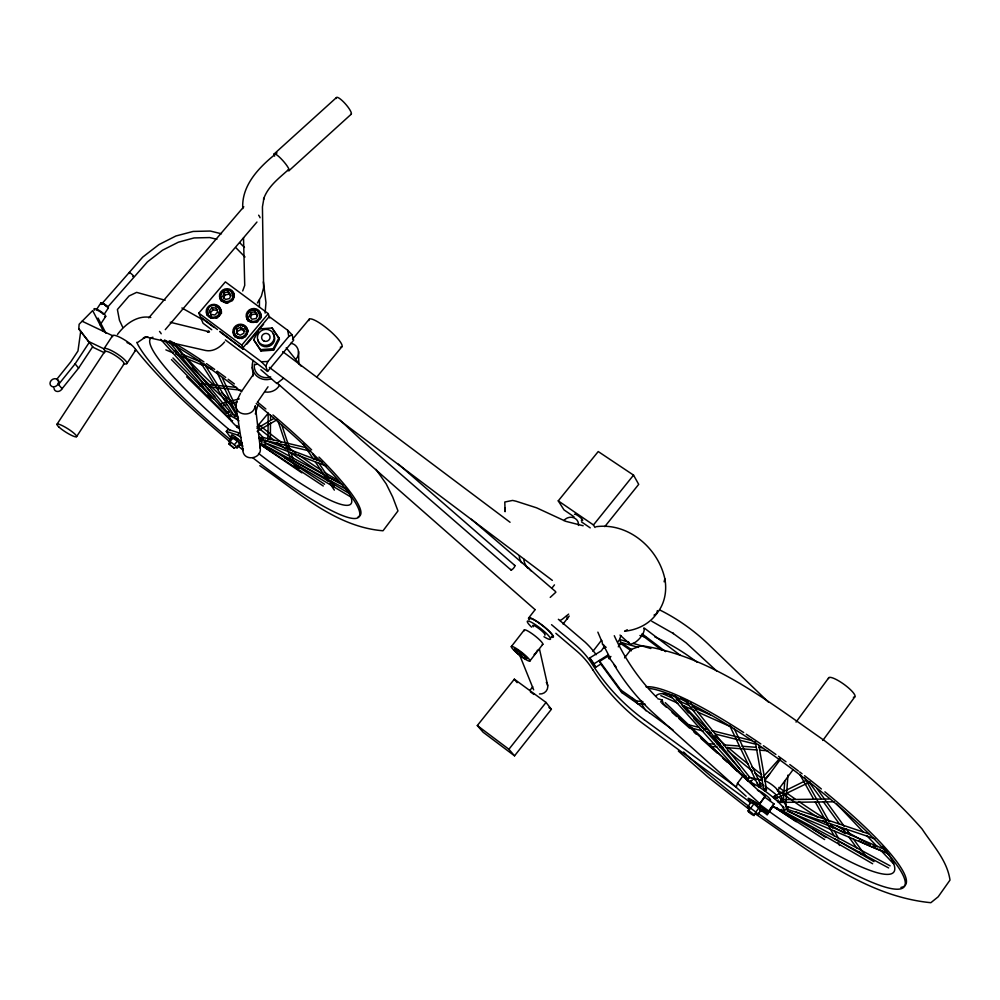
<?xml version="1.0" encoding="UTF-8"?>
<svg xmlns="http://www.w3.org/2000/svg" width="1000" height="1000" viewBox="0 0 1000 1000"><rect width="100%" height="100%" fill="white"/><g stroke="black" fill="none" stroke-linecap="round" stroke-linejoin="round"><path stroke-width="1.5" d="M268 439.35L268.175 413.137M270.338 439.8L270.487 422.9M270.525 419.837L270.562 415.225M236.7 329.2L236.562 333.2L240.15 335.2L243.888 333.212L244.013 329.212L240.425 327.2L236.7 329.2L237.413 334M290.688 343.338C297.863 343.95 300.975 353.375 296.388 358.6M255.338 405.637L260.287 448.375C261.688 459.113 243.725 461.712 242.887 450.562L235.888 405.975L236.788 401.312M242.887 450.562L242.987 448.325M783.375 800.438L784.775 780.662M776.825 807.588L777.487 808.288M785.6 806.912L787.962 775.088M104.375 352.738L93.175 347.35L78.775 328.875L79.138 324.25L92.662 310.587L103.5 331.4M259.413 307L259.475 299.875M888.713 854L787.1 811L788.188 808.838M265.113 313.087L265.963 302.65L263.375 281.863M276.887 382.863L534.95 609.538M787.763 807.513L787.8 807.212A1.688 0.7 -62.8 0 0 787.588 806.65L786.237 808.475A1.688 0.7 -62.8 0 0 786.45 809.025L874.85 838.763M746.012 775.875L744.587 777.55M601.95 640.562L602.463 644.287L605.775 647.125M603.475 644.488L603.987 648.2M230.825 419.588L231.262 420.8L232.587 420.6M763.438 787.125L763.525 788.15A1.713 1.625 7.8 0 0 764.362 788.913L765.775 788.825L766.213 787.625L758.863 745.4M657.375 610.612L656.663 613.638C649.375 624.1 637.087 629.963 624.612 631.213L627.288 629.75M664.125 581.8L664.837 578.775C658.238 548.138 628.225 522.312 596.062 526.712M757.537 783.225L757.575 784.175A1.7 1.5 -24.2 0 0 758.363 784.85L759.737 784.675L760.1 783.213L734.1 728.363M259.3 437.525L259.75 439.087L261.012 438.5M782.9 806.338L783 807.8L783.975 807.613M236.863 425.588L237.025 426.788L238.463 427.337M255.338 413.925L257.887 404.95M265.325 441.463L265.438 440.925A1.487 0.688 -59.4 0 0 265.238 440.412L263.925 441.938A1.487 0.688 -59.4 0 0 264.137 442.45L326.075 465.913M620.825 635.625L619.675 639.5L617.825 641.912M759.925 806.162L768.213 812.25L768.763 811.012L759.488 804.2L764.975 796.45L742.775 776.175L737.487 783.312L736.25 787.163L644.075 719.6M255.037 406.5C253.425 416.662 236.65 416.475 235.888 405.975M262.712 444.513L351.825 497.562M224.05 292.762L222.7 296.562L225.463 299.45L229.6 298.55L230.95 294.762L228.175 291.863L224.05 292.762L224.887 295.012L223.538 298.8M237.275 399.9L240.475 393.312M759.488 804.2L764.975 796.45M234.725 415.575L234.638 416.325A1.5 1.05 -35.4 0 0 235.175 416.8L236.788 415.4A1.5 1.05 -35.4 0 0 236.25 414.925L235.4 415M342.663 484.762L265.8 443.363L264.438 445.213L346.9 489.625M250.963 312.4L249.363 316.125L251.938 319.212L256.112 318.562L257.725 314.837L255.15 311.75L250.963 312.4L251.725 314.587L250.65 317.075M232.3 414.688L230.55 416.087L231.188 415.412M780.05 801.637L778.238 802.1L778.062 799.925M229.525 417.9L229.438 418.975A1.475 1.05 -53.1 0 0 230 419.4L230.512 419.338M767.125 814.7L772.85 806.413L767.125 814.7L760.837 810.088M267.587 371.413L265.763 366.175L267.875 361.5L288.788 336.488L292.038 334.738L293.663 340.2L267.587 371.413L225.387 339.925M764.712 797.1L773.988 803.888L768.213 812.25M262.488 440.712L261.25 441.287L261.5 439.513M782.188 801.612L780.662 802.275A1.7 1.375 -75.7 0 1 780.05 801.488L781 799.65L828.95 799.013M273.637 350.112L273.188 348.713L278.95 337.875L272.075 327.987L259.45 328.913L253.663 339.725L261 351.037L273.637 350.112L279.4 339.288L278.95 337.875M784 810.413L783.763 811.513L888.662 867.95M236.475 418.325L237.3 419.3L238.438 418.038L216.812 371.912M257.387 402.3L268.012 386.788M264.525 445.125L264.938 444.438M241.612 391.362L253.325 374.475M242.7 290.963L244.725 285.375L243.525 237.775M76.588 436.637L124.038 363.975M126.875 363.55L135.438 350.438M56.975 424.263L104.712 351.575M54.05 388.225A4.513 3.8 -36.6 0 0 57.35 391.475A4.513 3.8 -36.6 0 0 62.088 388.7L78.587 368.125L92.688 346.737M104.412 313.938L108.387 307.925M100.113 324.913L105.675 316.475M75.088 363.875L89.25 342.413L80.712 331.35L77.975 350.975L70.7 361.975L56.725 379.375A4.537 3.812 -36.6 0 1 58.5 384.538L75.088 363.875L78.587 368.125M96.838 309.05L100.825 303.05M758.95 785.562C757.475 788.512 763.538 786.775 760.537 785.138M257.387 303L261.375 296.137L263.612 287.812L262.438 206.863L263.925 198.212L263.525 199.275C267.688 186.588 278.938 178.263 288.4 169.7M822.825 740.438L854.663 697.05M228.512 412.625L228.287 413.325L229.938 411.737L175.3 345.625M753.938 803.825L750.812 802.588L747.562 807L750.675 808.238L753.938 803.825L761.025 810.225L757.788 814.638L754.65 813.375C808.688 850.062 863.462 896.1 930.863 902.7L938.188 896.787L950 880.088C947.125 860.188 932.65 845.2 922.075 828.975C893.138 795.837 859.225 767.638 824.575 740.7C768.425 701.575 711.075 656.15 641.488 645.662L630.962 649.513L624.562 657.875M757.788 814.638L755.8 812.075L759.062 807.65M793.012 769.75L777.537 790.812A8.2 1.4 36.5 0 0 772.425 785.138A8.2 1.4 36.5 0 0 764.55 780.9L780.037 759.887M768.763 811.012L773.988 803.888M796.05 722.087L828.875 677.638M787.375 808.438L786.45 809.025M660.588 702.013L662.138 699.963L657.812 698.763M530.037 690.25L532.725 686.725M618.575 645.387L620.438 642.962M610.9 656.425L609.05 658.825L607.65 655.2L594.075 663.787L595.562 667.375L600.8 664.062L599.338 660.45M618.263 646.825L621.013 643.213L619.675 639.5L628.575 642.075M592.962 651.312L601.4 640.35M604.45 646.4L601.325 650.837L589.763 657.913L595.562 667.375M781.737 809.412L780.738 810.175A1.663 0.975 -51.8 0 1 780.037 810.037L779.85 809.625M529.95 660.9L542.837 644.275M563.038 624.038L569.2 616.075M528.575 618.088L535.175 609.625M551.75 588.35L554.462 584.875M511.3 646.612L524.212 630.025M514.538 755.837L551.375 709.3L546.038 702.438L514.338 679.188L477.312 725.55L483.125 732.237L514.538 755.837L508.913 749.262L477.312 725.55M508.913 749.262L546.038 702.438M117.438 334.5C125.05 324.275 137.3 314.837 150.787 317.488M604.775 526.625L638.7 484.363L633.538 475.125L598.225 451.55L558.263 500.863L563.987 509.875L573.987 516.737M595.037 527.513L593.462 524.963L633.538 475.125M316.9 376.925L341.775 346.9M230.525 443.413L228.625 441.388L231.737 437.65L237.463 441.012L240.312 444.062L237.188 447.812L235.75 447.638M228.625 441.388L230.05 441.55L233.175 437.8M226.3 431.413L237.537 435.037L239.262 432.975L228 429.375L226.3 431.413L230.05 436.912M237.188 447.812L234.338 444.775L237.463 441.012M257.462 426.188L268.062 413.425M292.55 339.188L309.188 319.262M265.763 366.175L261.325 361.75L242.825 347.95L241.775 345.15L268.263 313.65L225.375 281.887L198.825 313.125L200.362 316.788L217.45 329.538M242.825 347.95L269.2 316.575L268.263 313.65M246.988 344.012L257.725 331.25M259.675 328.925L263.575 324.275M217.712 311.825L215.037 314.975L210.875 314.462M216.238 308.15L217.1 310.35L212.95 309.837L210.275 312.987L209.4 310.788L212.075 307.625L216.238 308.15L218.075 312.8M165.275 329.637L256.95 222.037M148.75 317.863L243.8 206.737M107.475 307.337L147.413 261.9L162.575 250.175L178.325 242.213L194.05 237.938L209.688 237.562L216.9 239.3M102.062 303.538L142.713 257.087L158.912 244.613L175.912 235.987L193.125 231.438L210.3 231.038L221.475 233.787M104.087 304.4L104.162 304.312A3.413 0.775 33.4 0 1 106.85 306.288M259.425 437.262L261.05 437.6M224.575 341.962C220.075 347.4 213.188 351.887 205.863 350.538L145.863 336.975L148.025 337.038L143.387 337.812L145.225 337.238L137.575 342.475M229.6 416.838L229.65 418.462M760.212 780.175L779.675 758.512M764.475 779.6L769.6 773.95M160.688 339.325L226.675 413.25L228.2 411.65M263.663 444.412L262.663 444.975M773.988 796.263C772.125 798.025 776.6 800.125 776.237 797.337M227.35 412.55L226.675 413.25M748.413 779.488L747.225 780.5M283.538 378.25L276.825 383.525L260.863 369.712M228.538 415.975L227.662 416.438A1.487 0.737 -50.6 0 1 227.275 416.125L228.588 414.475M550.225 597.388L555.913 592.15M289.15 170.538L351.3 114.125M274.075 154.012L336.4 97.613M277.013 152.875C259.962 166.337 241.238 184.938 242.787 208.6M764.2 788.7C761.975 791.812 769.1 790.875 765.6 788.575M750.413 780.85L752.15 780.362L750.163 781.912M568.638 614.113L562.65 618.95A12.188 11.975 49 0 1 559.913 620.475M208.85 330.913L207.488 331.85M230.3 414.538L229.475 415.75M262.95 439.513L262.05 439.637A1.5 1 -63.8 0 1 261.663 439L262.85 437.438L306.262 447.7M256.562 364.212L255.162 364.775M257.013 428.375L273.95 418.462M257.15 431.3L276.812 419.888M654 615.112L656.663 613.638C664.712 604.075 667.15 590.887 664.837 578.775M805.962 780.5L775.5 795.512L775.175 797.125A1.713 1.562 86 0 0 775.925 797.95L777.212 797.887L777.638 796.637M237.5 331.35L241.213 329.363L244.8 331.35M102.013 303.325L104.162 304.312M776.925 798.05L810.025 781.9M238.475 426.875L237.587 427.013A1.475 1.425 -66.7 0 1 236.788 426.475L236.55 425.575M748.637 777.038L749.2 776.938A1.688 0.912 -42.3 0 1 749.712 777.3L748.025 779A1.688 0.912 -42.3 0 1 747.513 778.637L747.487 778.413M221.562 403.675L239.225 398.862M223.925 405.487L226.863 404.688M229.8 403.9L237.138 401.925M208.312 331.688L207.413 331.8L209.475 331.863L170.238 322.262M224.887 295.012L229 294.125L230.837 296.05M775.788 795.362L776.787 795.45M251.725 314.587L255.888 313.95L257.6 316M253.663 339.725L260.512 349.637L273.188 348.713M261.325 361.75L267.875 361.5M781.263 802.4L834.038 801.812M781 799.65L781.587 799.788A1.7 1.375 -75.6 0 1 782.2 800.562M708 743.688L714.175 744.15M717.262 744.375L720.35 744.613M723.438 744.85L738.875 746.012M741.95 746.237L755.85 747.288M758.938 747.513L762.025 747.75M710.837 746.413L716.988 746.888M720.062 747.125L723.15 747.362M726.225 747.6L757 749.975M760.075 750.212L767.775 750.8M774.6 796.038L775.625 796.388M616.325 667.35L608 656.112L599.7 661.363L620.788 689.975L636.75 701.075L642.9 701.6M600.8 664.062L621.8 692.575L637.7 703.65L645.362 704.3M198.688 383.575L236.675 387.4M199.9 385.962L203.238 386.3M209.05 386.887L241.062 390.163M238.85 443.9L240.312 444.062M583.15 525.75L565.775 521.337L536.6 507.825L516.05 501.213L512.6 500.438L504.8 502.013L505.087 511.712L505.087 507.95M748.525 777.3L762.1 780.225M262.262 439.725L310.262 451.125M685.975 724.137L699.475 727.513M702.475 728.263L708.487 729.762M711.488 730.512L752 740.625M691.538 728.088L703.512 731.087M706.5 731.85L710.987 732.975M715.475 734.1L755.875 744.237M165.162 300.238L136.637 292.375L129.037 295.988L117.4 309.513L119.45 320.262L122.65 327.113M639.913 635.487L645.763 637.175M633.038 643.363L650.85 648.512M620.688 642.288L638.425 647.425M787.588 806.65L868.538 833.787M265.238 440.412L322.225 461.95M262.85 437.438L263.062 437.525A1.5 1 -63.8 0 1 263.438 438.162L263.45 438.45M174.037 350.838L178.337 352.625M181.2 353.825L199.838 361.6M165.863 349.862L173.012 352.85M175.875 354.038L203.075 365.387M205.938 366.587L211.663 368.975M795.537 811.75L884.175 849.188M663.413 694.025L671.95 697.825M676.225 699.725L689.038 705.425M691.888 706.688L710.4 714.925M660.825 695.625L677.887 703.225M682.15 705.125L694.938 710.812M697.788 712.087L731.9 727.275M82.125 321.225L112.562 335.712A13.6 2.975 33 0 1 126.85 341.388A13.6 2.975 33 0 1 134.675 350.85M127.013 342.6L130.95 344.475M88.45 341.4L103.938 348.837A13.625 2.875 32.9 0 1 119.65 355.588A13.625 2.875 32.9 0 1 124.65 363.825M783.763 811.513L785.438 809.613M132.875 276.588C136.088 277.288 127.212 269.875 129.275 273.488M181.9 307.975L201.95 319.3M651.787 621.263L673.462 633.587L672.8 633.162L686.2 642.9L716.625 670.975M660.312 610.237C677.8 619.012 693.925 630.462 708.088 643.95L768.4 702.062M789.45 811.675L890.125 865.85M604.55 646.637L605.862 647.35M234.675 436.85L238.025 439.35M780.225 810.163L872.65 863.75M835.15 839.1L873.988 861.625M289.4 458.137L349.188 493.425M530.363 691.875L534 694.463M773.938 806.9L824.625 839.562M813 829.15L825.975 837.537M284.538 457.738L324.562 484.25M259.962 444.137L323.275 486.012M773.162 806.375L796.237 821.688M260.613 444.7L301.875 472.837M558.263 500.863L593.462 524.963M294.163 464.95L299.312 468.475M581.475 521.875L590.225 527.875M621.438 642.675L631.663 649.75M621.062 643.75L631.325 650.85M237.537 435.037L241.062 437.537M240.625 444.425L243 446.112M697.212 662.237L690.9 657.7A209.513 209.025 33.5 0 0 654.812 636.875M649.362 712.712L673.012 730.013M752.812 800.95L757.55 804.425M762.938 810.013L767.663 813.475M750.775 802.7L643.863 724.262A202.6 192.838 12.4 0 1 592.9 669.85M749.762 809.812L707.862 776.912L678.35 751.038M548.95 707.525L551.375 709.3M259.8 465.675C297.762 491.512 335.1 526.875 383.025 530.775L397.975 510.913L392.725 497.062L386.163 483.825L375.975 469.4M269.2 316.575L287.675 330.262L292.038 334.738M198.825 313.125L241.775 345.15M219.887 331.362L243.312 349.263L220.138 331.975M214.037 327.425L200.625 317.425L203.05 323.25L211.737 329.738M750.675 808.238L755.8 812.075M282.7 351.613L510.062 522.275M230.05 441.55L234.338 444.775M269.363 367.388L552.35 580.388M644.388 628.15L680.375 655.362M642.038 633.787L665.625 651.637M641.8 635.075L661.712 650.138M746.137 796.237L653.725 713.388C638.162 699.3 624.888 682.788 614.087 664.8M239.638 242.65L244.462 247.45M236.163 248L245 256.988M558.362 619.288L585.25 642.25A88.875 87.25 -13.5 0 1 596.175 654.712M551.538 624.688L576.225 645.662A81.412 79.925 -13.7 0 1 590.15 661.05L592.5 664.638A204.887 194.838 12.2 0 0 644.05 719.638M555.85 633.3L576.775 651.087A80.487 79.088 -13.7 0 1 590.55 666.325L592.863 669.875M471.438 519.288L555.475 591.475M229.9 441.812C196.337 413.3 163.113 383.888 135.575 349.325M510.962 569.95L360.275 438.988L339.825 419.963M104.763 304.95L106.55 306.637M398.45 464.175L514.925 565.55M620.013 635.087L629.225 643.4M663.188 703.512L754.638 786.038M661.637 702.962L666.263 707.138M672.05 712.35L676.675 716.525M678.988 718.612L689.4 728M694.025 732.175L696.338 734.262M700.962 738.438L717.15 753.05M722.938 758.263L727.562 762.438M731.025 765.562L742.588 776M746.062 779.125L748.375 781.213M737.487 783.312L759.737 803.562M665.25 702.65L737.312 771.15M207.987 394.725L211.287 397.987M186.7 376.825L229.575 419.175M172.95 357.975L213.538 399.075M219.025 404.625L222.312 407.962M171.438 359.588L227.35 416.287M657.038 697.688C639.15 679.875 624.763 658.65 614.275 635.712M836.525 803.8L863.438 832.1M866.663 835.5L877.425 846.825M879.575 849.087L893.575 863.8M674.45 696.2L739.75 768.838M669.613 694.675L738.95 771.8M165.263 341.025L214.825 396.562M58.087 384.05L62.1 388.7M168.7 341.275L228.225 413.275M300.975 366.012L286.25 347.725M690.512 702.975L749.6 777.125M684.737 699.963L747.613 778.812M78.775 328.875L81.638 332.475M514.338 679.188L517.1 682.675M747.562 807L749.562 809.562M589.763 657.913L594.075 663.787M817.038 788.7L844.312 826.413M846.125 828.938L850.675 835.212M853.4 838.988L866.125 856.587M809.6 782.788L821.438 799.15M823.263 801.663L839.663 824.312M842.387 828.088L846.038 833.125M848.763 836.9L856.963 848.225M859.7 852L861.525 854.513M279.4 339.288L272.075 327.987M312.75 454.05L317.062 460.475M318.788 463.038L329.15 478.438M330.875 481L334.338 486.138M303.188 443.875L313.575 459.3M315.312 461.863L328.3 481.138M330.025 483.7L334.35 490.125M204.488 364.137L236.663 415.2M199.275 360.35L234.75 416.525M104.85 351.125L103.938 348.837L112.562 335.712L112.613 336.662M800.125 774.95L813.787 799.362M815.3 802.075L834.275 835.975M838.075 842.763L839.587 845.475M804.8 777.987L828.988 821.3M830.5 824.013L832.763 828.075M834.275 830.775L838.812 838.9M777.362 789.8L785.4 804.163M98.05 318.062L105.962 333.263M605.125 648.337L609.462 656.7M521.163 655.037L521.788 656.237M729.587 725.312L757.575 784.175M222.375 377.987L236.15 407.35M597.863 632.137L601.075 639.725M519.062 653.625L533.663 689.85M209.4 310.788L211.262 315.425M212.075 307.625L212.95 309.837M620.788 689.975L621.8 692.575M766.213 787.625L766.075 787.288A1.713 1.625 7.8 0 0 765.575 786.712M636.75 701.075L637.7 703.65M240.425 327.2L241.213 329.363M228.175 291.863L229 294.125M260.512 349.637L261 351.037M255.15 311.75L255.888 313.95M278.188 421.525L289.962 456.788M281.85 425.213L290.125 450.138M291.1 453.075L293.05 458.938M662.138 699.963L662.975 702.537M269.438 317.312L269.637 317.95M259.8 446.225L260.287 448.375M539.487 649.137L547.725 685.662M287.675 330.262L288.788 336.488M755.275 741.7L763.4 787.8M252.262 367.388L253.225 375.925M298.562 351.463L298.837 363.8M94.462 310.163A6.963 1.55 33.3 0 1 96.55 309.163A6.963 1.55 33.3 0 1 104.075 314.012A6.963 1.55 33.3 0 1 104.575 316.688M101.638 304.438A4.5 1.025 33.4 0 1 101.975 303A4.5 1.025 33.4 0 1 107.112 306.112A4.5 1.025 33.4 0 1 107.675 308.075M102.275 303.525A3.413 0.775 33.4 0 1 103.438 303.938M96.275 310.1A4.513 1.013 33.3 0 1 99.738 311.45A4.513 1.013 33.3 0 1 103.312 314.35M514.45 565.525A2.963 0.762 -49 0 1 513.375 568.413A2.963 0.762 -49 0 1 511.012 569.312M828.487 678.55A16.2 3.7 35.9 0 1 845.075 685.138A16.2 3.7 35.9 0 1 853.363 697.262M308.913 320.575A21.375 4.537 40 0 1 328.862 329.938A21.375 4.537 40 0 1 340.325 347.2M759.638 782.7A1.7 1.5 -24.2 0 1 760.1 783.213M527.513 567.913A55.512 10.5 37.8 0 1 524.038 559.35M521.562 562.625A61.363 11.612 37.8 0 1 519.425 555.85M533.312 626.775A7.825 1.3 37.9 0 1 538.55 628.325A7.825 1.3 37.9 0 1 544.775 635.138M529.538 619.625A14.663 2.462 37.9 0 1 541.85 625.112A14.663 2.462 37.9 0 1 551.975 636.763M531.587 627.125A14.675 2.438 37.9 0 1 531.025 622.075A14.675 2.438 37.9 0 1 548.587 635.7A14.675 2.438 37.9 0 1 543.962 636.725M515.05 650.238A7.85 1.188 38 0 1 516.912 649.762A7.85 1.188 38 0 1 524.913 655.9A7.85 1.188 38 0 1 525.8 658.475M520.237 654.95A7.85 1.188 38 0 1 517.188 652.412M546.287 682.325A7.412 7.037 -27.6 0 1 539.462 693.975M520.05 655.55A11.762 1.775 38 0 1 512.425 646.5A11.762 1.775 38 0 1 528.15 658.062A11.762 1.775 38 0 1 522.463 657.325M524.375 630.775A11.75 1.9 37.9 0 1 534.175 635.25A11.75 1.9 37.9 0 1 542.337 644.513M537.475 650.163A10.738 10.088 -26.8 0 1 534.1 654.513M231.525 438.075A7.225 1.05 39.5 0 1 232.662 437.113A7.225 1.05 39.5 0 1 240.538 443.638A7.225 1.05 39.5 0 1 239.363 444.575M231.525 435.275A7.225 1.05 39.5 0 1 235.738 437.15A7.225 1.05 39.5 0 1 242.338 443.212M750.4 803.35A8.213 1.312 36.7 0 1 752.25 802.425A8.213 1.312 36.7 0 1 761.462 809.475A8.213 1.312 36.7 0 1 759.575 810.362M750.425 800.25A8.213 1.312 36.6 0 1 758.375 804.225A8.213 1.312 36.6 0 1 762.975 809.837M270.7 376.912A12.112 11.7 3.2 0 1 254.35 364.137M279.5 385.275A13.775 13.325 2.9 0 1 265.312 391.987M271.438 378.738A14.138 13.65 3.2 0 1 253.388 360.412M337.5 480.062A144.113 24.35 39.6 0 1 324.15 472.075M321.613 470.462A144.113 24.35 39.6 0 1 298.463 454.85M296.05 453.137A144.113 24.35 39.6 0 1 285.038 445.075M281.337 442.3A144.113 24.35 39.6 0 1 258.637 424.513M236.45 405.863A144.113 24.35 39.6 0 1 233.012 402.85M230.75 400.838A144.113 24.35 39.6 0 1 221.812 392.8M218.425 389.675A144.113 24.35 39.6 0 1 216.188 387.587M213.962 385.513A144.113 24.35 39.6 0 1 176.062 346.112M256.238 403.525A144.55 22.2 39.5 0 1 359.8 514.525A144.55 22.2 39.5 0 1 252.825 457.812M243.25 450.225A144.55 22.2 39.5 0 1 237.288 445.4M230.225 439.588A144.55 22.2 39.5 0 1 136.788 342.337M164.513 340A144.55 22.2 39.5 0 1 241.612 391.887M348.075 491.262A129.963 20.288 39.5 0 1 258.525 453.413M230.3 430.588A129.963 20.288 39.5 0 1 152.963 337.25M172.712 342.863A129.963 20.288 39.5 0 1 175.275 344.125M345.775 487.6A129.963 20.288 39.5 0 1 347.113 489.675M258.8 438.038A21.637 3.275 39.5 0 1 260.5 443.575M238.463 428.225A21.637 3.275 39.5 0 1 228.337 416.262A21.637 3.275 39.5 0 1 239 420.863M169.762 340.725A144.525 22.325 39.5 0 1 203.9 361.9M206.412 363.625A144.525 22.325 39.5 0 1 214.675 369.412M217.087 371.138A144.525 22.325 39.5 0 1 225.688 377.413M228.162 379.25A144.525 22.325 39.5 0 1 234.375 383.925M257.45 402.075A144.525 22.325 39.5 0 1 265.863 408.988M272.962 414.963A144.525 22.325 39.5 0 1 311.637 449.888M318.975 457.088A144.525 22.325 39.5 0 1 358.125 516.85M230.775 413.15A21.625 3.312 39.5 0 1 231.962 413.025M235.188 414.338A21.625 3.312 39.5 0 1 237.4 415.6M258.038 432.075A21.625 3.312 39.5 0 1 263.163 437.938M339.113 482.65A129.713 21.575 39.6 0 1 327.287 476.362M324.438 474.712A129.713 21.575 39.6 0 1 290.65 452.525M285.8 449.025A129.713 21.575 39.6 0 1 277.225 442.65M273.55 439.862A129.713 21.575 39.6 0 1 257.025 426.85M233.875 407.337A129.713 21.575 39.6 0 1 226.088 400.412M225.012 399.425A129.713 21.575 39.6 0 1 192.3 367.463M528.775 619.1A15.637 2.625 37.9 0 1 543.525 626.2A15.637 2.625 37.9 0 1 551.225 637.038M643.675 628.112A10.525 4.15 -47.7 0 1 638.212 639.913A10.525 4.15 -47.7 0 1 628.775 642.312M566.4 616.213A15.613 2.788 37.9 0 1 567.375 617.812L567.513 618.825A15.613 2.788 37.9 0 1 566.8 619.188M649.325 712.75A197.812 188.062 12.1 0 1 631.6 698.1M750.3 800.713A4.1 0.663 36.7 0 1 748.138 798.238A4.1 0.663 36.7 0 1 751.625 800.088M531.013 570.812A58.425 11.113 37.8 0 1 528.337 567.537M574.513 514.312A5.112 1.013 37.5 0 1 580.462 517.575A5.112 1.013 37.5 0 1 581.275 520.237M563.925 520.562A8.213 7.55 -20.2 0 1 573.488 517.663A8.213 7.55 -20.2 0 1 578.462 525.438M875.725 847.025A164.013 30.6 36.3 0 1 873.05 845.75M870.337 844.412A164.013 30.6 36.3 0 1 847.4 832.125M844.75 830.6A164.013 30.6 36.3 0 1 836.7 825.863M829.912 821.737A164.013 30.6 36.3 0 1 827.188 820.05M824.675 818.475A164.013 30.6 36.3 0 1 798.888 801.538M795.025 798.888A164.013 30.6 36.3 0 1 786.338 792.788M783.85 791.012A164.013 30.6 36.3 0 1 778.875 787.412M761.725 774.625A164.013 30.6 36.3 0 1 751.8 766.925M748.125 764A164.013 30.6 36.3 0 1 727.8 747.225M725.375 745.138A164.013 30.6 36.3 0 1 714.737 735.763M708.062 729.65A164.013 30.6 36.3 0 1 684.1 705.638M681.8 703.088A164.013 30.6 36.3 0 1 676.475 696.888M648.775 688.388A164.562 27.925 36.5 0 1 810.85 783.337A164.562 27.925 36.5 0 1 902.588 888.125A164.562 27.925 36.5 0 1 758.025 813.188M749.388 806.762A164.562 27.925 36.5 0 1 687.087 755.25M686.012 754.262A164.562 27.925 36.5 0 1 683.575 752M645.987 710.825A164.562 27.925 36.5 0 1 641.213 702.862M882.788 846.513A147.938 25.512 36.5 0 1 768.337 810.825M656.162 695.775A147.938 25.512 36.5 0 1 675.6 696.25M680.75 698.037A147.938 25.512 36.5 0 1 688.225 701.062M883.725 851.475A147.6 27.113 36.4 0 1 859.1 840.875M845.362 833.662A147.6 27.113 36.4 0 1 831.087 825.475M827.075 823.075A147.6 27.113 36.4 0 1 823.05 820.612M817.887 817.387A147.6 27.113 36.4 0 1 785.163 795.5M782.725 793.763A147.6 27.113 36.4 0 1 777.825 790.238M762.188 778.612A147.6 27.113 36.4 0 1 754.837 772.938M752.4 771.025A147.6 27.113 36.4 0 1 727.463 750.462M720.4 744.262A147.6 27.113 36.4 0 1 706.85 731.75M704.5 729.463A147.6 27.113 36.4 0 1 693.637 718.438M688.538 712.862A147.6 27.113 36.4 0 1 682.513 705.788M679.887 702.438A147.6 27.113 36.4 0 1 676.812 698.25M750.25 781.988A24.625 4.075 36.6 0 1 780.462 804.237A24.625 4.075 36.6 0 1 772.575 806.038M646 686.812A164.537 28.075 36.5 0 1 743.675 732.525M746.3 734.237A164.537 28.075 36.5 0 1 760.85 743.962M763.413 745.713A164.537 28.075 36.5 0 1 775.913 754.475M778.438 756.287A164.537 28.075 36.5 0 1 785.987 761.762M789.75 764.525A164.537 28.075 36.5 0 1 798.413 771.025M799.638 771.95A164.537 28.075 36.5 0 1 802.075 773.8M804.513 775.675A164.537 28.075 36.5 0 1 821.375 788.975M824.887 791.838A164.537 28.075 36.5 0 1 900.938 887.425M751.425 778.25A24.613 4.125 36.6 0 1 755.35 780.15M760.062 782.9A24.613 4.125 36.6 0 1 763.913 785.413M765.212 786.312A24.613 4.125 36.6 0 1 775.425 794.1M779.762 797.938A24.613 4.125 36.6 0 1 782.425 800.575M783.162 801.375A24.613 4.125 36.6 0 1 786.312 806.137M757.487 790.475A8.213 1.363 36.6 0 1 766.188 795.413A8.213 1.363 36.6 0 1 769.912 800.413M159.512 331.438A10.125 1.613 40.2 0 1 161.188 333.762M258.625 215.188A9.975 2.312 41 0 1 260.038 217.763M273.137 333.938A8.475 7.975 -13.9 0 1 269.312 346.2A8.475 7.975 -13.9 0 1 257.913 339.85M258.025 312.213A6.338 5.95 -13.9 0 1 259.8 319.225M257.738 321.675A6.338 5.95 -13.9 0 1 256.288 322.45M251.45 322.463A6.338 5.95 -13.9 0 1 247.812 316.163M231.363 292.45A6.325 5.913 -14.7 0 1 232.25 300.775M228 303.05A6.325 5.913 -14.7 0 1 221.163 296.388M219.275 309.137A6.338 5.925 -15.7 0 1 219.013 316.4M217.812 317.5A6.338 5.925 -15.7 0 1 216.35 318.275M211.525 318.275A6.338 5.925 -15.7 0 1 207.913 311.988M244.825 327.875A6.35 5.962 -15 0 1 244.513 337.388M243.062 338.175A6.35 5.962 -15 0 1 241.45 338.575M239.8 338.575A6.35 5.962 -15 0 1 234.525 333.413M251.425 310.512A7.388 6.938 -13.9 0 1 261.312 317.85M248.062 321.175A7.388 6.938 -13.9 0 1 249.725 311.425M221.4 301.375A7.375 6.9 -14.7 0 1 224.788 290.763M226.65 290.3A7.375 6.9 -14.7 0 1 234.25 294.5M215.338 305.875A7.4 6.913 -15.7 0 1 221.4 313.675M207.237 315.438A7.4 6.913 -15.7 0 1 208.463 308.538M234.825 336.887A7.412 6.963 -15 0 1 238.212 326.188M242 325.712A7.412 6.963 -15 0 1 248.162 331.725M274.625 156.125A11.213 2.025 48.4 0 1 277.5 155.438A11.213 2.025 48.4 0 1 287.2 166.075A11.213 2.025 48.4 0 1 287.65 170.387M104.775 352.35A11.487 2.413 32.9 0 1 115.487 355.6A11.487 2.413 32.9 0 1 123.413 364.312M336.325 98.488A11.15 2.462 48.9 0 1 345.138 103.6A11.15 2.462 48.9 0 1 350.7 114.412M228.787 443.75L234.35 448.363L228.787 443.75M53.325 386.838A4.537 3.812 -36.6 0 0 58.4 380.938A4.537 3.812 -36.6 0 0 51.15 380.513A4.537 3.812 -36.6 0 0 53.325 386.838M515.575 651.688A7.85 1.188 38 0 0 526.15 659.137A7.85 1.188 38 0 0 519.038 651.85A7.85 1.188 38 0 0 515.575 651.688M748.825 812.087A4.112 0.637 36.7 0 0 754.275 815.562A4.112 0.637 36.7 0 0 749.963 811.562A4.112 0.637 36.7 0 0 748.825 812.087M262.375 344.8A8.488 7.987 -13.9 0 0 274.25 336.337A8.488 7.987 -13.9 0 0 260.863 331.037A8.488 7.987 -13.9 0 0 262.375 344.8M264.1 341.087A4.25 3.987 -13.9 0 0 270.038 336.863A4.25 3.987 -13.9 0 0 263.35 334.212A4.25 3.987 -13.9 0 0 264.1 341.087M250.95 321.012A6.35 5.95 -13.9 0 0 259.837 314.7A6.35 5.95 -13.9 0 0 249.838 310.75A6.35 5.95 -13.9 0 0 250.95 321.012M224.225 301.163A6.338 5.925 -14.7 0 0 233.1 294.887A6.338 5.925 -14.7 0 0 223.15 290.95A6.338 5.925 -14.7 0 0 224.225 301.163M210.938 316.825A6.35 5.938 -15.6 0 0 219.85 310.525A6.35 5.938 -15.6 0 0 209.875 306.575A6.35 5.938 -15.6 0 0 210.938 316.825M237.688 336.75A6.362 5.975 -15 0 0 246.6 330.412A6.362 5.975 -15 0 0 236.588 326.45A6.362 5.975 -15 0 0 237.688 336.75M210.5 317.75A7.412 6.925 -15.6 0 0 220.9 310.387A7.412 6.925 -15.6 0 0 209.262 305.788A7.412 6.925 -15.6 0 0 210.5 317.75M223.787 302.075A7.388 6.913 -14.7 0 0 234.15 294.75A7.388 6.913 -14.7 0 0 222.525 290.163A7.388 6.913 -14.7 0 0 223.787 302.075M250.512 321.938A7.412 6.95 -13.9 0 0 260.887 314.575A7.412 6.95 -13.9 0 0 249.213 309.95A7.412 6.95 -13.9 0 0 250.512 321.938M237.25 337.675A7.425 6.975 -15 0 0 247.65 330.288A7.425 6.975 -15 0 0 235.975 325.65A7.425 6.975 -15 0 0 237.25 337.675M59.212 427.3A11.6 1.975 32.4 0 0 76.025 436.875A11.6 1.975 32.4 0 0 65.125 427.137A11.6 1.975 32.4 0 0 59.212 427.3"/></g></svg>
